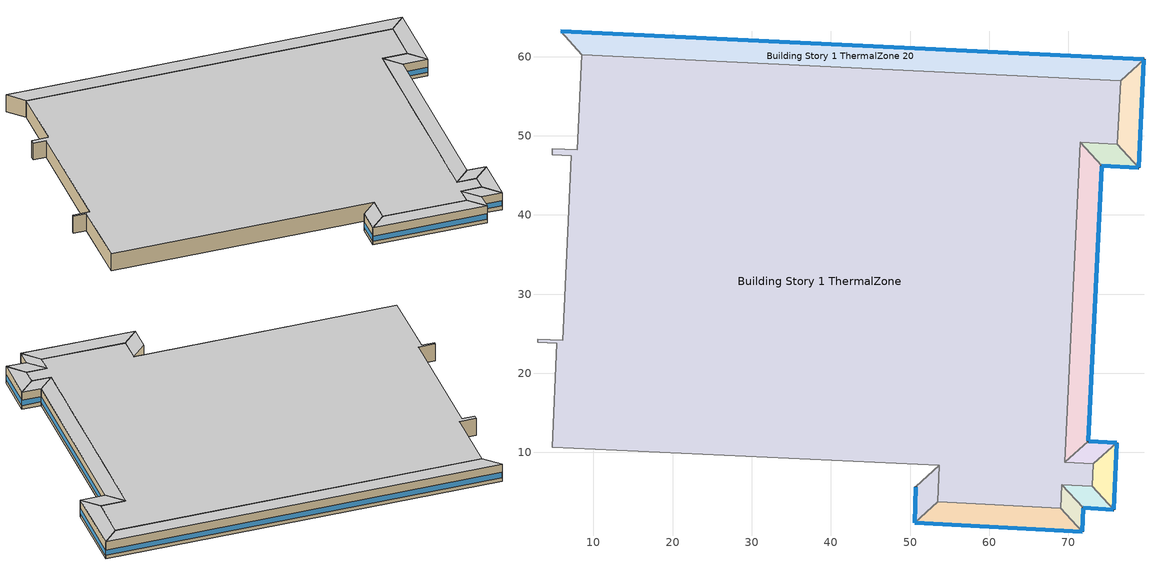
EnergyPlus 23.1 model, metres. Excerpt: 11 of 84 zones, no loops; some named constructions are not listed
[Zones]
Building Story 1 ThermalZone
 floor ground (Typical Insulated Carpeted 8in Slab Floor): 76.59,56.95 76.19,48.94 71.5,49.16 69.54,8.77 73.13,8.55 73.02,5.75 69.14,5.95 69.05,2.94 53.53,3.81 53.69,8.37 4.8,10.69 5.38,23.8 2.95,23.91 2.97,24.27 6.14,24.16 7.23,47.45 4.79,47.57 4.82,48.38 7.98,48.25 8.55,60.23 z0
 wall adiabatic (Typical Interior Wall): 53.69,8.37 53.53,3.81 69.05,2.94 69.14,5.95 73.02,5.75 73.13,8.55 69.54,8.77 71.5,49.16 76.19,48.94 76.59,56.95 8.55,60.23 7.98,48.25 4.82,48.38 4.79,47.57 7.23,47.45 6.14,24.16 2.97,24.27 2.95,23.91 5.38,23.8 4.8,10.69 53.69,8.37 z0:3.6
 ceiling adiabatic (Typical Interior Floor): 8.55,60.23 7.98,48.25 4.82,48.38 4.79,47.57 7.23,47.45 6.14,24.16 2.97,24.27 2.95,23.91 5.38,23.8 4.8,10.69 53.69,8.37 53.53,3.81 69.05,2.94 69.14,5.95 73.02,5.75 73.13,8.55 69.54,8.77 71.5,49.16 76.19,48.94 76.59,56.95 z3.6
Building Story 1 ThermalZone 1
 floor ground (Typical Insulated Carpeted 8in Slab Floor): 79.55,59.64 78.88,45.98 76.19,48.94 76.59,56.95 z0
 wall outside (Typical Insulated Steel Framed Exterior Wall R-20.41): 78.88,45.98 79.55,59.64 z0:3.6
 wall adiabatic (Typical Interior Wall): 79.55,59.64 76.59,56.95 76.19,48.94 78.88,45.98 z0:3.6
 window (U 0.48 SHGC 0.40 Dbl Ref-D Clr 6mm/13mm): 78.88,46 79.55,59.61 z0.76:1.85
 ceiling adiabatic (Typical Interior Floor): 76.59,56.95 76.19,48.94 78.88,45.98 79.55,59.64 z3.6
Building Story 1 ThermalZone 2
 floor ground (Typical Insulated Carpeted 8in Slab Floor): 78.88,45.98 74.19,46.2 71.5,49.16 76.19,48.94 z0
 wall outside (Typical Insulated Steel Framed Exterior Wall R-20.41): 74.19,46.2 78.88,45.98 z0:3.6
 wall adiabatic (Typical Interior Wall): 78.88,45.98 76.19,48.94 71.5,49.16 74.19,46.2 z0:3.6
 window (U 0.48 SHGC 0.40 Dbl Ref-D Clr 6mm/13mm): 74.22,46.2 78.85,45.98 z0.76:1.85
 ceiling adiabatic (Typical Interior Floor): 76.19,48.94 71.5,49.16 74.19,46.2 78.88,45.98 z3.6
Building Story 1 ThermalZone 20
 floor ground (Typical Insulated Carpeted 8in Slab Floor): 5.86,63.19 79.55,59.64 76.59,56.95 8.55,60.23 z0
 wall outside (Typical Insulated Steel Framed Exterior Wall R-20.41): 79.55,59.64 5.86,63.19 z0:3.6
 wall adiabatic (Typical Interior Wall): 5.86,63.19 8.55,60.23 76.59,56.95 79.55,59.64 z0:3.6
 window (U 0.48 SHGC 0.40 Dbl Ref-D Clr 6mm/13mm): 79.52,59.64 5.89,63.19 z0.76:1.84
 ceiling adiabatic (Typical Interior Ceiling): 8.55,60.23 76.59,56.95 79.55,59.64 5.86,63.19 z3.6
Building Story 1 ThermalZone 3
 floor ground (Typical Insulated Carpeted 8in Slab Floor): 74.19,46.2 72.52,11.44 69.54,8.77 71.5,49.16 z0
 wall outside (Typical Insulated Steel Framed Exterior Wall R-20.41): 72.52,11.44 74.19,46.2 z0:3.6
 wall adiabatic (Typical Interior Wall): 74.19,46.2 71.5,49.16 69.54,8.77 72.52,11.44 z0:3.6
 window (U 0.48 SHGC 0.40 Dbl Ref-D Clr 6mm/13mm): 72.52,11.46 74.19,46.18 z0.76:1.84
 ceiling adiabatic (Typical Interior Floor): 71.5,49.16 69.54,8.77 72.52,11.44 74.19,46.2 z3.6
Building Story 1 ThermalZone 4
 floor ground (Typical Insulated Carpeted 8in Slab Floor): 72.52,11.44 76.12,11.22 73.13,8.55 69.54,8.77 z0
 wall outside (Typical Insulated Steel Framed Exterior Wall R-20.41): 76.12,11.22 72.52,11.44 z0:3.6
 wall adiabatic (Typical Interior Wall): 72.52,11.44 69.54,8.77 73.13,8.55 76.12,11.22 z0:3.6
 window (U 0.48 SHGC 0.40 Dbl Ref-D Clr 6mm/13mm): 76.09,11.22 72.54,11.44 z0.76:1.86
 ceiling adiabatic (Typical Interior Floor): 69.54,8.77 73.13,8.55 76.12,11.22 72.52,11.44 z3.6
Building Story 1 ThermalZone 5
 floor ground (Typical Insulated Carpeted 8in Slab Floor): 76.12,11.22 75.7,2.78 73.02,5.75 73.13,8.55 z0
 wall outside (Typical Insulated Steel Framed Exterior Wall R-20.41): 75.7,2.78 76.12,11.22 z0:3.6
 wall adiabatic (Typical Interior Wall): 76.12,11.22 73.13,8.55 73.02,5.75 75.7,2.78 z0:3.6
 window (U 0.48 SHGC 0.40 Dbl Ref-D Clr 6mm/13mm): 75.7,2.8 76.11,11.19 z0.76:1.85
 ceiling adiabatic (Typical Interior Floor): 73.13,8.55 73.02,5.75 75.7,2.78 76.12,11.22 z3.6
Building Story 1 ThermalZone 6
 floor ground (Typical Insulated Carpeted 8in Slab Floor): 75.7,2.78 71.85,3 69.14,5.95 73.02,5.75 z0
 wall outside (Typical Insulated Steel Framed Exterior Wall R-20.41): 71.85,3 75.7,2.78 z0:3.6
 wall adiabatic (Typical Interior Wall): 75.7,2.78 73.02,5.75 69.14,5.95 71.85,3 z0:3.6
 window (U 0.48 SHGC 0.40 Dbl Ref-D Clr 6mm/13mm): 71.87,3 75.67,2.78 z0.76:1.86
 ceiling adiabatic (Typical Interior Floor): 73.02,5.75 69.14,5.95 71.85,3 75.7,2.78 z3.6
Building Story 1 ThermalZone 7
 floor ground (Typical Insulated Carpeted 8in Slab Floor): 71.85,3 71.76,0 69.05,2.94 69.14,5.95 z0
 wall outside (Typical Insulated Steel Framed Exterior Wall R-20.41): 71.76,0 71.85,3 z0:3.6
 wall adiabatic (Typical Interior Wall): 71.85,3 69.14,5.95 69.05,2.94 71.76,0 z0:3.6
 window (U 0.48 SHGC 0.40 Dbl Ref-D Clr 6mm/13mm): 71.76,0.03 71.84,2.97 z0.76:1.86
 ceiling adiabatic (Typical Interior Floor): 69.14,5.95 69.05,2.94 71.76,0 71.85,3 z3.6
Building Story 1 ThermalZone 8
 floor ground (Typical Insulated Carpeted 8in Slab Floor): 71.76,0 50.58,1.11 53.53,3.81 69.05,2.94 z0
 wall outside (Typical Insulated Steel Framed Exterior Wall R-20.41): 50.58,1.11 71.76,0 z0:3.6
 wall adiabatic (Typical Interior Wall): 71.76,0 69.05,2.94 53.53,3.81 50.58,1.11 z0:3.6
 window (U 0.48 SHGC 0.40 Dbl Ref-D Clr 6mm/13mm): 50.6,1.11 71.74,0 z0.76:1.84
 ceiling adiabatic (Typical Interior Floor): 69.05,2.94 53.53,3.81 50.58,1.11 71.76,0 z3.6
Building Story 1 ThermalZone 9
 floor ground (Typical Insulated Carpeted 8in Slab Floor): 50.58,1.11 50.74,5.66 53.69,8.37 53.53,3.81 z0
 wall outside (Typical Insulated Steel Framed Exterior Wall R-20.41): 50.74,5.66 50.58,1.11 z0:3.6
 wall adiabatic (Typical Interior Wall): 50.58,1.11 53.53,3.81 53.69,8.37 50.74,5.66 z0:3.6
 window (U 0.48 SHGC 0.40 Dbl Ref-D Clr 6mm/13mm): 50.74,5.64 50.58,1.14 z0.76:1.85
 ceiling adiabatic (Typical Interior Floor): 53.53,3.81 53.69,8.37 50.74,5.66 50.58,1.11 z3.6
[Material] Thermal Absorptance=0.9; Solar Absorptance=0.7
Name | Roughness | Thickness {m} | Conductivity {W/m-K} | Density {kg/m3} | Specific Heat {J/kg-K} | Visible Absorptance
100mm Normalweight concrete floor | MediumRough | 0.1016 | 2.31045 | 2322 | 832.557 | 0.7
25mm Stucco | Smooth | 0.0254 | 0.72 | 1856 | 840 | 0.7
5/8 in. Gypsum Board | MediumSmooth | 0.0159 | 0.16 | 800 | 1090 | 0.7
8 in. Normalweight Concrete Floor | MediumRough | 0.2032 | 2.31 | 2322 | 832 | 0.7
G01 13mm gypsum board | Smooth | 0.0127 | 0.160031 | 800.001 | 1090.73 | 0.5
[Material:NoMass] Roughness=Smooth; Thermal Absorptance=0.9; Solar Absorptance=0.7
Name | Thermal Resistance {m2-K/W} | Visible Absorptance
CP02 CARPET PAD; Typical Carpet Pad | 0.21648 | 0.8
Typical Insulation R-18.23 | 3.21036 | 0.7
[WindowMaterial:Gas]
AIR 13MM: Gas Type=Air; Thickness {m}=0.0127
[WindowMaterial:Glazing] Optical Data Type=SpectralAverage; Thickness {m}=0.006; Infrared Transmittance at Normal Incidence=0; Front Side Infrared Hemispherical Emissivity=0.84; Conductivity {W/m-K}=0.9; Dirt Correction Factor for Solar and Visible Transmittance=1; Solar Diffusing=No
Name | Solar Transmittance at Normal Incidence | Front Side Solar Reflectance at Normal Incidence | Back Side Solar Reflectance at Normal Incidence | Visible Transmittance at Normal Incidence | Front Side Visible Reflectance at Normal Incidence | Back Side Visible Reflectance at Normal Incidence | Back Side Infrared Hemispherical Emissivity
CLEAR 6MM | 0.775 | 0.071 | 0.071 | 0.881 | 0.08 | 0.08 | 0.84
REF D CLEAR 6MM | 0.429 | 0.308 | 0.379 | 0.334 | 0.453 | 0.505 | 0.82
[Construction]
Typical Insulated Carpeted 8in Slab Floor: 8 in. Normalweight Concrete Floor, Typical Carpet Pad
Typical Insulated Steel Framed Exterior Wall R-20.41: 25mm Stucco, 5/8 in. Gypsum Board, Typical Insulation R-18.23, 5/8 in. Gypsum Board
Typical Interior Ceiling: CP02 CARPET PAD, 100mm Normalweight concrete floor
Typical Interior Floor: 100mm Normalweight concrete floor, CP02 CARPET PAD
Typical Interior Wall: G01 13mm gypsum board, G01 13mm gypsum board
U 0.48 SHGC 0.40 Dbl Ref-D Clr 6mm/13mm: REF D CLEAR 6MM, AIR 13MM, CLEAR 6MM
[Zone] Multiplier=1; Part of Total Floor Area=Yes
Building Story 1 ThermalZone; Building Story 1 ThermalZone 1; Building Story 1 ThermalZone 2; Building Story 1 ThermalZone 20; Building Story 1 ThermalZone 3; Building Story 1 ThermalZone 4; Building Story 1 ThermalZone 5; Building Story 1 ThermalZone 6; Building Story 1 ThermalZone 7; Building Story 1 ThermalZone 8; Building Story 1 ThermalZone 9
[Space] Space Type=Story Ground Blended Space Type
Name | Zone
Building Story 1 Space | Building Story 1 ThermalZone
Building Story 1 Space 1 | Building Story 1 ThermalZone 1
Building Story 1 Space 2 | Building Story 1 ThermalZone 2
Building Story 1 Space 20 | Building Story 1 ThermalZone 20
Building Story 1 Space 3 | Building Story 1 ThermalZone 3
Building Story 1 Space 4 | Building Story 1 ThermalZone 4
Building Story 1 Space 5 | Building Story 1 ThermalZone 5
Building Story 1 Space 6 | Building Story 1 ThermalZone 6
Building Story 1 Space 7 | Building Story 1 ThermalZone 7
Building Story 1 Space 8 | Building Story 1 ThermalZone 8
Building Story 1 Space 9 | Building Story 1 ThermalZone 9
[InternalMass] Construction=InteriorFurnishings 1
Name | Zone or ZoneList | Space or SpaceList | Surface Area {m2}
Building Story 1 Space 2 Office OfficeLarge Data Center A  - Story Ground Mass; Building Story 1 Space 2 Office OfficeLarge Data Center C  - Story Ground Mass | Building Story 1 ThermalZone 2 | Building Story 1 Space 2 | 0.0350144
Building Story 1 Space 3 Office OfficeLarge Data Center A  - Story Ground Mass; Building Story 1 Space 3 Office OfficeLarge Data Center C  - Story Ground Mass | Building Story 1 ThermalZone 3 | Building Story 1 Space 3 | 0.28135
Building Story 1 Space 1 Office OfficeLarge Data Center A  - Story Ground Mass; Building Story 1 Space 1 Office OfficeLarge Data Center C  - Story Ground Mass | Building Story 1 ThermalZone 1 | Building Story 1 Space 1 | 0.0808655
Building Story 1 Space Office OfficeLarge Data Center A  - Story Ground Mass; Building Story 1 Space Office OfficeLarge Data Center C  - Story Ground Mass | Building Story 1 ThermalZone | Building Story 1 Space | 8.70961
Building Story 1 Space 4 Office OfficeLarge Data Center A  - Story Ground Mass; Building Story 1 Space 4 Office OfficeLarge Data Center C  - Story Ground Mass | Building Story 1 ThermalZone 4 | Building Story 1 Space 4 | 0.0270395
Building Story 1 Space 20 Office OfficeLarge Data Center A  - Story Ground Mass; Building Story 1 Space 20 Office OfficeLarge Data Center C  - Story Ground Mass | Building Story 1 ThermalZone 20 | Building Story 1 Space 20 | 0.528666
Building Story 1 Space 5 Office OfficeLarge Data Center A  - Story Ground Mass; Building Story 1 Space 5 Office OfficeLarge Data Center C  - Story Ground Mass | Building Story 1 ThermalZone 5 | Building Story 1 Space 5 | 0.041962
Building Story 1 Space 6 Office OfficeLarge Data Center A  - Story Ground Mass; Building Story 1 Space 6 Office OfficeLarge Data Center C  - Story Ground Mass | Building Story 1 ThermalZone 6 | Building Story 1 Space 6 | 0.0287076
Building Story 1 Space 7 Office OfficeLarge Data Center A  - Story Ground Mass; Building Story 1 Space 7 Office OfficeLarge Data Center C  - Story Ground Mass | Building Story 1 ThermalZone 7 | Building Story 1 Space 7 | 0.0221052
Building Story 1 Space 8 Office OfficeLarge Data Center A  - Story Ground Mass; Building Story 1 Space 8 Office OfficeLarge Data Center C  - Story Ground Mass | Building Story 1 ThermalZone 8 | Building Story 1 Space 8 | 0.136657
Building Story 1 Space 9 Office OfficeLarge Data Center A  - Story Ground Mass; Building Story 1 Space 9 Office OfficeLarge Data Center C  - Story Ground Mass | Building Story 1 ThermalZone 9 | Building Story 1 Space 9 | 0.0342299
Building Story 1 Space 2 Office OfficeLarge Data Center B  - Story Ground Mass | Building Story 1 ThermalZone 2 | Building Story 1 Space 2 | 0.329721
Building Story 1 Space 3 Office OfficeLarge Data Center B  - Story Ground Mass | Building Story 1 ThermalZone 3 | Building Story 1 Space 3 | 2.6494
Building Story 1 Space 1 Office OfficeLarge Data Center B  - Story Ground Mass | Building Story 1 ThermalZone 1 | Building Story 1 Space 1 | 0.761489
Building Story 1 Space Office OfficeLarge Data Center B  - Story Ground Mass | Building Story 1 ThermalZone | Building Story 1 Space | 82.0161
Building Story 1 Space 4 Office OfficeLarge Data Center B  - Story Ground Mass | Building Story 1 ThermalZone 4 | Building Story 1 Space 4 | 0.254624
Building Story 1 Space 20 Office OfficeLarge Data Center B  - Story Ground Mass | Building Story 1 ThermalZone 20 | Building Story 1 Space 20 | 4.97831
Building Story 1 Space 5 Office OfficeLarge Data Center B  - Story Ground Mass | Building Story 1 ThermalZone 5 | Building Story 1 Space 5 | 0.395145
Building Story 1 Space 6 Office OfficeLarge Data Center B  - Story Ground Mass | Building Story 1 ThermalZone 6 | Building Story 1 Space 6 | 0.270332
Building Story 1 Space 7 Office OfficeLarge Data Center B  - Story Ground Mass | Building Story 1 ThermalZone 7 | Building Story 1 Space 7 | 0.208159
Building Story 1 Space 8 Office OfficeLarge Data Center B  - Story Ground Mass | Building Story 1 ThermalZone 8 | Building Story 1 Space 8 | 1.28686
Building Story 1 Space 9 Office OfficeLarge Data Center B  - Story Ground Mass | Building Story 1 ThermalZone 9 | Building Story 1 Space 9 | 0.322334
Building Story 1 Space 2 Office OfficeLarge Main Data Center A  - Story Ground Mass; Building Story 1 Space 2 Office OfficeLarge Main Data Center C  - Story Ground Mass | Building Story 1 ThermalZone 2 | Building Story 1 Space 2 | 0.0629514
Building Story 1 Space 3 Office OfficeLarge Main Data Center A  - Story Ground Mass; Building Story 1 Space 3 Office OfficeLarge Main Data Center C  - Story Ground Mass | Building Story 1 ThermalZone 3 | Building Story 1 Space 3 | 0.505831
Building Story 1 Space 1 Office OfficeLarge Main Data Center A  - Story Ground Mass; Building Story 1 Space 1 Office OfficeLarge Main Data Center C  - Story Ground Mass | Building Story 1 ThermalZone 1 | Building Story 1 Space 1 | 0.145386
Building Story 1 Space Office OfficeLarge Main Data Center A  - Story Ground Mass; Building Story 1 Space Office OfficeLarge Main Data Center C  - Story Ground Mass | Building Story 1 ThermalZone | Building Story 1 Space | 15.6588
Building Story 1 Space 4 Office OfficeLarge Main Data Center A  - Story Ground Mass; Building Story 1 Space 4 Office OfficeLarge Main Data Center C  - Story Ground Mass | Building Story 1 ThermalZone 4 | Building Story 1 Space 4 | 0.0486136
Building Story 1 Space 20 Office OfficeLarge Main Data Center A  - Story Ground Mass; Building Story 1 Space 20 Office OfficeLarge Main Data Center C  - Story Ground Mass | Building Story 1 ThermalZone 20 | Building Story 1 Space 20 | 0.950474
Building Story 1 Space 5 Office OfficeLarge Main Data Center A  - Story Ground Mass; Building Story 1 Space 5 Office OfficeLarge Main Data Center C  - Story Ground Mass | Building Story 1 ThermalZone 5 | Building Story 1 Space 5 | 0.0754424
Building Story 1 Space 6 Office OfficeLarge Main Data Center A  - Story Ground Mass; Building Story 1 Space 6 Office OfficeLarge Main Data Center C  - Story Ground Mass | Building Story 1 ThermalZone 6 | Building Story 1 Space 6 | 0.0516125
Building Story 1 Space 7 Office OfficeLarge Main Data Center A  - Story Ground Mass; Building Story 1 Space 7 Office OfficeLarge Main Data Center C  - Story Ground Mass | Building Story 1 ThermalZone 7 | Building Story 1 Space 7 | 0.0397424
Building Story 1 Space 8 Office OfficeLarge Main Data Center A  - Story Ground Mass; Building Story 1 Space 8 Office OfficeLarge Main Data Center C  - Story Ground Mass | Building Story 1 ThermalZone 8 | Building Story 1 Space 8 | 0.245691
Building Story 1 Space 9 Office OfficeLarge Main Data Center A  - Story Ground Mass; Building Story 1 Space 9 Office OfficeLarge Main Data Center C  - Story Ground Mass | Building Story 1 ThermalZone 9 | Building Story 1 Space 9 | 0.061541
Building Story 1 Space 2 Office OfficeLarge Main Data Center B  - Story Ground Mass | Building Story 1 ThermalZone 2 | Building Story 1 Space 2 | 0.592797
Building Story 1 Space 3 Office OfficeLarge Main Data Center B  - Story Ground Mass | Building Story 1 ThermalZone 3 | Building Story 1 Space 3 | 4.76328
Building Story 1 Space 1 Office OfficeLarge Main Data Center B  - Story Ground Mass | Building Story 1 ThermalZone 1 | Building Story 1 Space 1 | 1.36906
Building Story 1 Space Office OfficeLarge Main Data Center B  - Story Ground Mass | Building Story 1 ThermalZone | Building Story 1 Space | 147.455
Building Story 1 Space 4 Office OfficeLarge Main Data Center B  - Story Ground Mass | Building Story 1 ThermalZone 4 | Building Story 1 Space 4 | 0.457782
Building Story 1 Space 20 Office OfficeLarge Main Data Center B  - Story Ground Mass | Building Story 1 ThermalZone 20 | Building Story 1 Space 20 | 8.95036
Building Story 1 Space 5 Office OfficeLarge Main Data Center B  - Story Ground Mass | Building Story 1 ThermalZone 5 | Building Story 1 Space 5 | 0.710421
Building Story 1 Space 6 Office OfficeLarge Main Data Center B  - Story Ground Mass | Building Story 1 ThermalZone 6 | Building Story 1 Space 6 | 0.486022
Building Story 1 Space 7 Office OfficeLarge Main Data Center B  - Story Ground Mass | Building Story 1 ThermalZone 7 | Building Story 1 Space 7 | 0.374244
Building Story 1 Space 8 Office OfficeLarge Main Data Center B  - Story Ground Mass | Building Story 1 ThermalZone 8 | Building Story 1 Space 8 | 2.31361
Building Story 1 Space 9 Office OfficeLarge Main Data Center B  - Story Ground Mass | Building Story 1 ThermalZone 9 | Building Story 1 Space 9 | 0.579515
Building Story 1 Space 2 SecondarySchool Auditorium A  - Story Ground Mass; Building Story 1 Space 2 SecondarySchool Auditorium C  - Story Ground Mass | Building Story 1 ThermalZone 2 | Building Story 1 Space 2 | 0.281605
Building Story 1 Space 3 SecondarySchool Auditorium A  - Story Ground Mass; Building Story 1 Space 3 SecondarySchool Auditorium C  - Story Ground Mass | Building Story 1 ThermalZone 3 | Building Story 1 Space 3 | 2.26277
Building Story 1 Space 1 SecondarySchool Auditorium A  - Story Ground Mass; Building Story 1 Space 1 SecondarySchool Auditorium C  - Story Ground Mass | Building Story 1 ThermalZone 1 | Building Story 1 Space 1 | 0.650365
Building Story 1 Space SecondarySchool Auditorium A  - Story Ground Mass; Building Story 1 Space SecondarySchool Auditorium C  - Story Ground Mass | Building Story 1 ThermalZone | Building Story 1 Space | 70.0475
Building Story 1 Space 4 SecondarySchool Auditorium A  - Story Ground Mass; Building Story 1 Space 4 SecondarySchool Auditorium C  - Story Ground Mass | Building Story 1 ThermalZone 4 | Building Story 1 Space 4 | 0.217467
Building Story 1 Space 20 SecondarySchool Auditorium A  - Story Ground Mass; Building Story 1 Space 20 SecondarySchool Auditorium C  - Story Ground Mass | Building Story 1 ThermalZone 20 | Building Story 1 Space 20 | 4.25182
Building Story 1 Space 5 SecondarySchool Auditorium A  - Story Ground Mass; Building Story 1 Space 5 SecondarySchool Auditorium C  - Story Ground Mass | Building Story 1 ThermalZone 5 | Building Story 1 Space 5 | 0.337482
Building Story 1 Space 6 SecondarySchool Auditorium A  - Story Ground Mass; Building Story 1 Space 6 SecondarySchool Auditorium C  - Story Ground Mass | Building Story 1 ThermalZone 6 | Building Story 1 Space 6 | 0.230882
Building Story 1 Space 7 SecondarySchool Auditorium A  - Story Ground Mass; Building Story 1 Space 7 SecondarySchool Auditorium C  - Story Ground Mass | Building Story 1 ThermalZone 7 | Building Story 1 Space 7 | 0.177783
Building Story 1 Space 8 SecondarySchool Auditorium A  - Story Ground Mass; Building Story 1 Space 8 SecondarySchool Auditorium C  - Story Ground Mass | Building Story 1 ThermalZone 8 | Building Story 1 Space 8 | 1.09907
Building Story 1 Space 9 SecondarySchool Auditorium A  - Story Ground Mass; Building Story 1 Space 9 SecondarySchool Auditorium C  - Story Ground Mass | Building Story 1 ThermalZone 9 | Building Story 1 Space 9 | 0.275296
Building Story 1 Space 2 SecondarySchool Auditorium B  - Story Ground Mass | Building Story 1 ThermalZone 2 | Building Story 1 Space 2 | 2.6518
Building Story 1 Space 3 SecondarySchool Auditorium B  - Story Ground Mass | Building Story 1 ThermalZone 3 | Building Story 1 Space 3 | 21.3079
Building Story 1 Space 1 SecondarySchool Auditorium B  - Story Ground Mass | Building Story 1 ThermalZone 1 | Building Story 1 Space 1 | 6.12432
Building Story 1 Space SecondarySchool Auditorium B  - Story Ground Mass | Building Story 1 ThermalZone | Building Story 1 Space | 659.619
Building Story 1 Space 4 SecondarySchool Auditorium B  - Story Ground Mass | Building Story 1 ThermalZone 4 | Building Story 1 Space 4 | 2.04783
Building Story 1 Space 20 SecondarySchool Auditorium B  - Story Ground Mass | Building Story 1 ThermalZone 20 | Building Story 1 Space 20 | 40.0383
Building Story 1 Space 5 SecondarySchool Auditorium B  - Story Ground Mass | Building Story 1 ThermalZone 5 | Building Story 1 Space 5 | 3.17798
Building Story 1 Space 6 SecondarySchool Auditorium B  - Story Ground Mass | Building Story 1 ThermalZone 6 | Building Story 1 Space 6 | 2.17416
Building Story 1 Space 7 SecondarySchool Auditorium B  - Story Ground Mass | Building Story 1 ThermalZone 7 | Building Story 1 Space 7 | 1.67413
Building Story 1 Space 8 SecondarySchool Auditorium B  - Story Ground Mass | Building Story 1 ThermalZone 8 | Building Story 1 Space 8 | 10.3496
Building Story 1 Space 9 SecondarySchool Auditorium B  - Story Ground Mass | Building Story 1 ThermalZone 9 | Building Story 1 Space 9 | 2.59239
Building Story 1 Space 2 SecondarySchool Cafeteria A  - Story Ground Mass; Building Story 1 Space 2 SecondarySchool Cafeteria C  - Story Ground Mass | Building Story 1 ThermalZone 2 | Building Story 1 Space 2 | 0.178238
Building Story 1 Space 3 SecondarySchool Cafeteria A  - Story Ground Mass; Building Story 1 Space 3 SecondarySchool Cafeteria C  - Story Ground Mass | Building Story 1 ThermalZone 3 | Building Story 1 Space 3 | 1.43219
Building Story 1 Space 1 SecondarySchool Cafeteria A  - Story Ground Mass; Building Story 1 Space 1 SecondarySchool Cafeteria C  - Story Ground Mass | Building Story 1 ThermalZone 1 | Building Story 1 Space 1 | 0.41164
Building Story 1 Space SecondarySchool Cafeteria A  - Story Ground Mass; Building Story 1 Space SecondarySchool Cafeteria C  - Story Ground Mass | Building Story 1 ThermalZone | Building Story 1 Space | 44.3356
Building Story 1 Space 4 SecondarySchool Cafeteria A  - Story Ground Mass; Building Story 1 Space 4 SecondarySchool Cafeteria C  - Story Ground Mass | Building Story 1 ThermalZone 4 | Building Story 1 Space 4 | 0.137643
Building Story 1 Space 20 SecondarySchool Cafeteria A  - Story Ground Mass; Building Story 1 Space 20 SecondarySchool Cafeteria C  - Story Ground Mass | Building Story 1 ThermalZone 20 | Building Story 1 Space 20 | 2.69113
Building Story 1 Space 5 SecondarySchool Cafeteria A  - Story Ground Mass | Building Story 1 ThermalZone 5 | Building Story 1 Space 5 | 0.213605
Building Story 1 Space 6 SecondarySchool Cafeteria A  - Story Ground Mass | Building Story 1 ThermalZone 6 | Building Story 1 Space 6 | 0.146134
Building Story 1 Space 7 SecondarySchool Cafeteria A  - Story Ground Mass | Building Story 1 ThermalZone 7 | Building Story 1 Space 7 | 0.112525
Building Story 1 Space 8 SecondarySchool Cafeteria A  - Story Ground Mass | Building Story 1 ThermalZone 8 | Building Story 1 Space 8 | 0.69564
Building Story 1 Space 9 SecondarySchool Cafeteria A  - Story Ground Mass | Building Story 1 ThermalZone 9 | Building Story 1 Space 9 | 0.174245
Building Story 1 Space 2 SecondarySchool Cafeteria B  - Story Ground Mass | Building Story 1 ThermalZone 2 | Building Story 1 Space 2 | 1.67842
Building Story 1 Space 3 SecondarySchool Cafeteria B  - Story Ground Mass | Building Story 1 ThermalZone 3 | Building Story 1 Space 3 | 13.4866
Building Story 1 Space 1 SecondarySchool Cafeteria B  - Story Ground Mass | Building Story 1 ThermalZone 1 | Building Story 1 Space 1 | 3.8763
Building Story 1 Space SecondarySchool Cafeteria B  - Story Ground Mass | Building Story 1 ThermalZone | Building Story 1 Space | 417.497
Building Story 1 Space 4 SecondarySchool Cafeteria B  - Story Ground Mass | Building Story 1 ThermalZone 4 | Building Story 1 Space 4 | 1.29614
Building Story 1 Space 20 SecondarySchool Cafeteria B  - Story Ground Mass | Building Story 1 ThermalZone 20 | Building Story 1 Space 20 | 25.3417
Building Story 1 Space 5 SecondarySchool Cafeteria B  - Story Ground Mass | Building Story 1 ThermalZone 5 | Building Story 1 Space 5 | 2.01146
Building Story 1 Space 6 SecondarySchool Cafeteria B  - Story Ground Mass | Building Story 1 ThermalZone 6 | Building Story 1 Space 6 | 1.3761
Building Story 1 Space 7 SecondarySchool Cafeteria B  - Story Ground Mass | Building Story 1 ThermalZone 7 | Building Story 1 Space 7 | 1.05962
Building Story 1 Space 8 SecondarySchool Cafeteria B  - Story Ground Mass | Building Story 1 ThermalZone 8 | Building Story 1 Space 8 | 6.55066
Building Story 1 Space 9 SecondarySchool Cafeteria B  - Story Ground Mass | Building Story 1 ThermalZone 9 | Building Story 1 Space 9 | 1.64082
